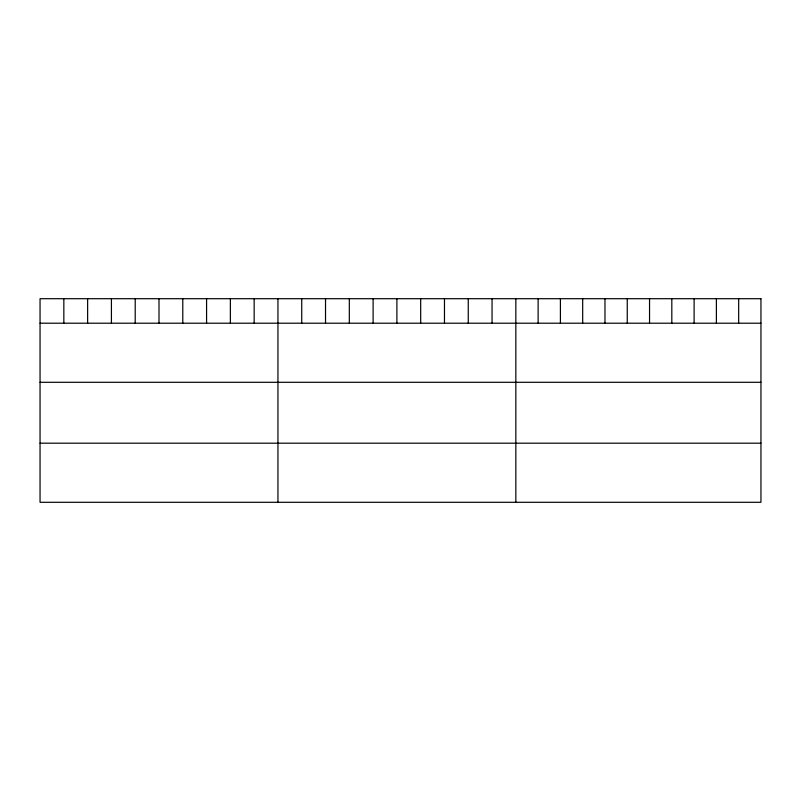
<?xml version="1.0" encoding="UTF-8"?>
<svg xmlns="http://www.w3.org/2000/svg" width="801" height="801" viewBox="0 0 801 801"><rect width="100%" height="100%" fill="white"/><g stroke="black" fill="none" stroke-linecap="round" stroke-linejoin="round"><path stroke-width="1.2" d="M40.05 323.204L760.95 323.204M40.05 382.297L760.95 382.297M40.05 443.193L760.95 443.193M738.672 298.703L738.672 323.204M716.384 298.703L716.384 323.204M694.107 298.703L694.107 323.204M671.819 298.703L671.819 323.204M649.541 298.703L649.541 323.204M627.253 298.703L627.253 323.204M604.975 298.703L604.975 323.204M582.687 298.703L582.687 323.204M560.41 298.703L560.41 323.204M538.122 298.703L538.122 323.204M515.844 298.703L515.844 502.297M492.054 298.703L492.054 323.204M468.265 298.703L468.265 323.204M444.475 298.703L444.475 323.204M420.685 298.703L420.685 323.204M396.895 298.703L396.895 323.204M373.106 298.703L373.106 323.204M349.316 298.703L349.316 323.204M325.526 298.703L325.526 323.204M301.737 298.703L301.737 323.204M277.947 298.703L277.947 502.297M254.157 298.703L254.157 323.204M230.368 298.703L230.368 323.204M206.578 298.703L206.578 323.204M182.788 298.703L182.788 323.204M158.999 298.703L158.999 323.204M135.209 298.703L135.209 323.204M111.419 298.703L111.419 323.204M87.629 298.703L87.629 323.204M63.84 298.703L63.84 323.204M760.95 298.703L40.05 298.703L40.05 502.297L760.95 502.297L760.95 298.703"/></g></svg>
